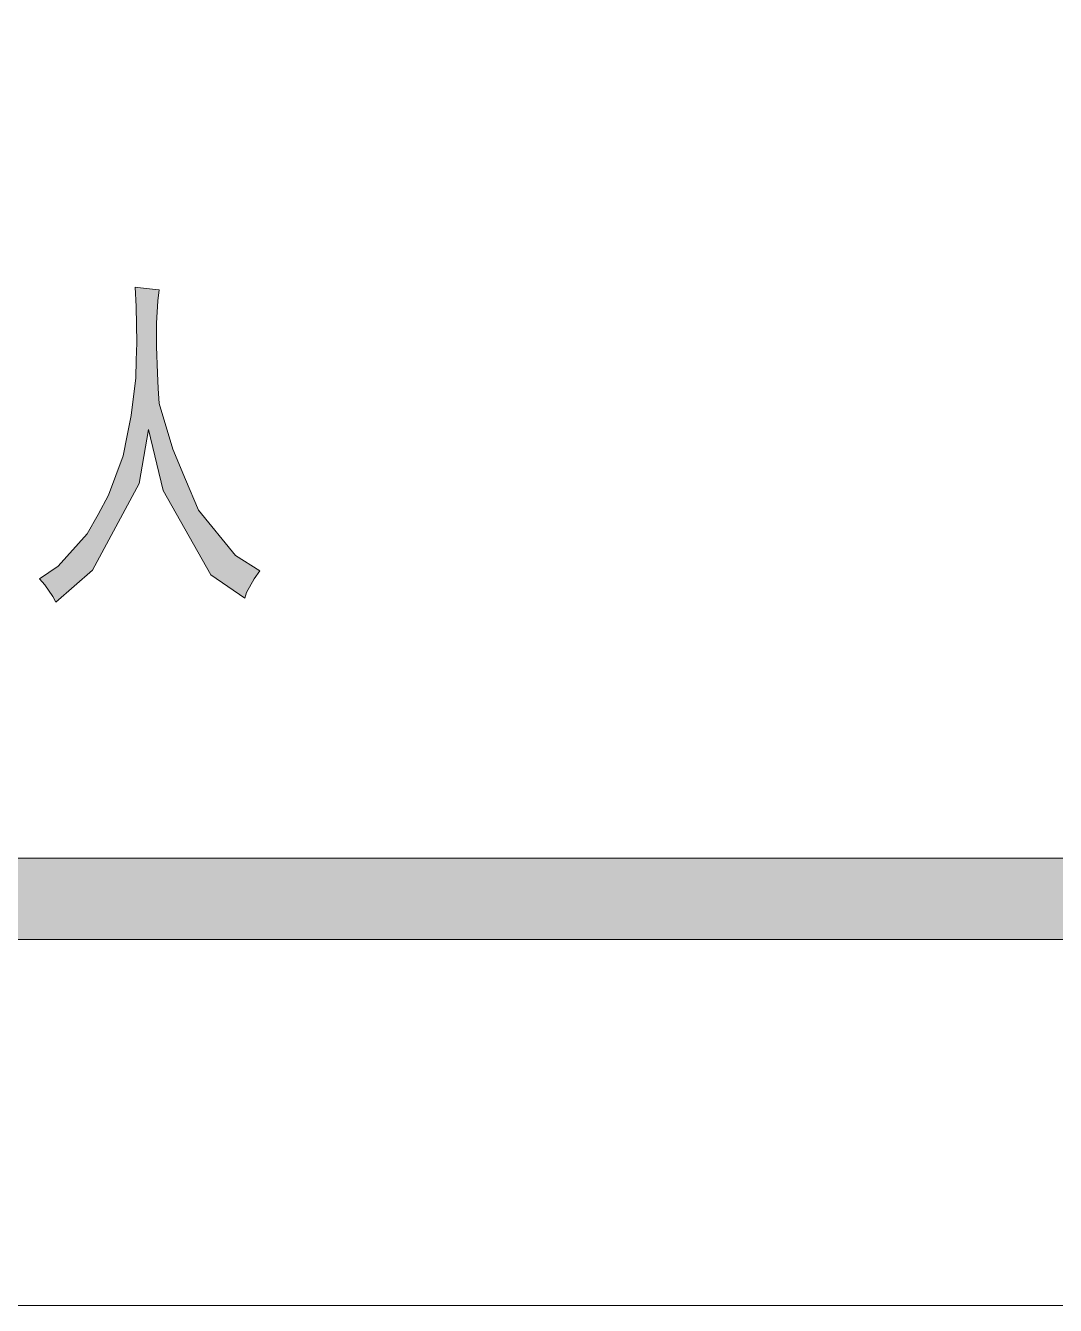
# Model space of a CAD drawing. Header units: millimetres. Extents: x 0 to 207, y 0 to 293.
# Drawn here: x 50.99 to 63.48, y 0 to 15.51 of the extents above; entities that cross this region are included whole.
import ezdxf

# ---------------------------------------------------------------- set-up
doc = ezdxf.new("R2010")
doc.units = ezdxf.units.MM

msp = doc.modelspace()

# ---------------------------------------------------------------- hatches: boundary and pattern name
h = msp.add_hatch(color=0)
h.dxf.hatch_style = 2
h.paths.add_polyline_path([(62.057139, 11.65225), (62.057139, 12.615333)])
h = msp.add_hatch(color=0)
h.dxf.hatch_style = 2
h.paths.add_polyline_path([(62.064194, 11.65225), (62.064194, 12.615333)])
h = msp.add_hatch(color=0)
h.dxf.hatch_style = 2
h.paths.add_polyline_path([(62.177083, 11.684), (62.177083, 12.615333)])
h = msp.add_hatch(color=0)
h.dxf.hatch_style = 2
h.paths.add_polyline_path([(62.184139, 11.684), (62.184139, 12.615333)])
h = msp.add_hatch(color=0)
h.dxf.hatch_style = 2
h.paths.add_polyline_path([(62.2935, 11.684), (62.2935, 12.618861)])
h = msp.add_hatch(color=0)
h.dxf.hatch_style = 2
h.paths.add_polyline_path([(62.300556, 11.684), (62.300556, 12.618861)])
h = msp.add_hatch(color=0)
h.dxf.hatch_style = 2
h.paths.add_polyline_path([(62.328778, 11.684), (62.328778, 12.611806)])
h = msp.add_hatch(color=0)
h.dxf.hatch_style = 2
h.paths.add_polyline_path([(62.332306, 11.684), (62.332306, 12.611806)])
h = msp.add_hatch(color=0)
h.dxf.hatch_style = 2
h.paths.add_polyline_path([(62.339361, 11.39825), (62.339361, 12.608278)])
h = msp.add_hatch(color=0)
h.dxf.hatch_style = 2
h.paths.add_polyline_path([(63.327139, 11.613444), (63.327139, 12.6365)])
h = msp.add_hatch(color=0)
h.dxf.hatch_style = 2
h.paths.add_polyline_path([(63.327139, 12.340167), (63.327139, 12.629444)])
h = msp.add_hatch(color=0)
h.dxf.hatch_style = 2
h.paths.add_polyline_path([(63.327139, 11.606389), (63.327139, 12.629444)])
h = msp.add_hatch(color=0)
h.dxf.hatch_style = 2
h.paths.add_polyline_path([(63.337722, 11.641667), (63.337722, 12.671778)])
h = msp.add_hatch(color=0)
h.dxf.hatch_style = 2
h.paths.add_polyline_path([(63.337722, 11.638139), (63.337722, 12.664722)])
h = msp.add_hatch(color=0)
h.dxf.hatch_style = 2
h.paths.add_polyline_path([(63.369472, 11.687528), (63.369472, 12.685889)])
h = msp.add_hatch(color=0)
h.dxf.hatch_style = 2
h.paths.add_polyline_path([(63.369472, 11.691056), (63.369472, 12.685889)])
h = msp.add_hatch(color=0)
h.dxf.hatch_style = 2
h.paths.add_polyline_path([(63.369472, 11.691056), (63.369472, 12.685889)])
h = msp.add_hatch(color=0)
h.dxf.hatch_style = 2
h.paths.add_polyline_path([(63.373, 11.694583), (63.373, 12.685889)])
h = msp.add_hatch(color=0)
h.dxf.hatch_style = 2
h.paths.add_polyline_path([(63.408278, 11.754556), (63.408278, 12.696472)])
h = msp.add_hatch(color=0)
h.dxf.hatch_style = 2
h.paths.add_polyline_path([(63.411806, 11.754556), (63.411806, 12.696472)])
h = msp.add_hatch(color=0)
h.dxf.hatch_style = 2
h.paths.add_polyline_path([(63.411806, 11.754556), (63.411806, 12.696472)])
h = msp.add_hatch(color=0)
h.dxf.hatch_style = 2
h.paths.add_polyline_path([(63.415333, 11.758083), (63.415333, 12.7)])
h = msp.add_hatch(color=0)
h.dxf.hatch_style = 2
h.paths.add_polyline_path([(62.360528, 11.331222), (62.360528, 12.562417)])
h = msp.add_hatch(color=0)
h.dxf.hatch_style = 2
h.paths.add_polyline_path([(62.364056, 11.324167), (62.364056, 12.555361)])
h = msp.add_hatch(color=0)
h.dxf.hatch_style = 2
h.paths.add_polyline_path([(62.364056, 11.324167), (62.364056, 12.555361)])
h = msp.add_hatch(color=0)
h.dxf.hatch_style = 2
h.paths.add_polyline_path([(62.364056, 11.324167), (62.364056, 12.551833)])
h = msp.add_hatch(color=0)
h.dxf.hatch_style = 2
h.paths.add_polyline_path([(51.163361, 8.805333), (51.389139, 8.960556), (51.741917, 9.352139), (51.872444, 9.584972), (51.999444, 9.817806), (52.175833, 10.294056), (52.225222, 10.541), (52.274611, 10.784417), (52.331056, 11.2395), (52.334583, 11.454694), (52.341639, 11.666361), (52.334583, 12.107333), (52.324, 12.340167), (52.3875, 12.333111), (52.532139, 12.315472), (52.613278, 12.308417), (52.595639, 12.174361), (52.581528, 11.902722), (52.581528, 11.761611), (52.581528, 11.6205), (52.592111, 11.295944), (52.602694, 11.1125), (52.613278, 10.929056), (52.779083, 10.378722), (52.934306, 10.008306), (53.089528, 9.637889), (53.537556, 9.087556), (53.833889, 8.904111), (53.766861, 8.805333), (53.671611, 8.639528), (53.650444, 8.5725), (53.241222, 8.854722), (52.662667, 9.87425), (52.486278, 10.615083), (52.369861, 9.958917), (51.805417, 8.911167), (51.360917, 8.523111), (51.325639, 8.590139), (51.226861, 8.73125)])
h = msp.add_hatch(color=0)
h.dxf.hatch_style = 2
h.paths.add_polyline_path([(61.986583, 11.65225), (61.986583, 12.301361)])
h = msp.add_hatch(color=0)
h.dxf.hatch_style = 2
h.paths.add_polyline_path([(61.986583, 11.65225), (61.986583, 12.294306)])
h = msp.add_hatch(color=0)
h.dxf.hatch_style = 2
h.paths.add_polyline_path([(62.364056, 11.324167), (62.364056, 12.407194)])
h = msp.add_hatch(color=0)
h.dxf.hatch_style = 2
h.paths.add_polyline_path([(62.367583, 11.324167), (62.367583, 12.400139)])
h = msp.add_hatch(color=0)
h.dxf.hatch_style = 2
h.paths.add_polyline_path([(62.367583, 11.324167), (62.367583, 12.400139)])
h = msp.add_hatch(color=0)
h.dxf.hatch_style = 2
h.paths.add_polyline_path([(62.374639, 11.324167), (62.374639, 12.393083)])
h = msp.add_hatch(color=0)
h.dxf.hatch_style = 2
h.paths.add_polyline_path([(63.327139, 11.602861), (63.327139, 12.28725)])
h = msp.add_hatch(color=0)
h.dxf.hatch_style = 2
h.paths.add_polyline_path([(62.392278, 11.324167), (62.392278, 12.199056)])
h = msp.add_hatch(color=0)
h.dxf.hatch_style = 2
h.paths.add_polyline_path([(63.041389, 11.373556), (63.041389, 12.132028)])
h = msp.add_hatch(color=0)
h.dxf.hatch_style = 2
h.paths.add_polyline_path([(63.044917, 11.370028), (63.044917, 12.139083)])
h = msp.add_hatch(color=0)
h.dxf.hatch_style = 2
h.paths.add_polyline_path([(63.044917, 11.370028), (63.044917, 12.135556)])
h = msp.add_hatch(color=0)
h.dxf.hatch_style = 2
h.paths.add_polyline_path([(63.044917, 11.370028), (63.044917, 12.135556)])
h = msp.add_hatch(color=0)
h.dxf.hatch_style = 2
h.paths.add_polyline_path([(63.288333, 11.479389), (63.288333, 12.213167)])
h = msp.add_hatch(color=0)
h.dxf.hatch_style = 2
h.paths.add_polyline_path([(63.288333, 11.479389), (63.288333, 12.213167)])
h = msp.add_hatch(color=0)
h.dxf.hatch_style = 2
h.paths.add_polyline_path([(63.291861, 11.486444), (63.291861, 12.213167)])
h = msp.add_hatch(color=0)
h.dxf.hatch_style = 2
h.paths.add_polyline_path([(63.295389, 11.500556), (63.295389, 12.213167)])
h = msp.add_hatch(color=0)
h.dxf.hatch_style = 2
h.paths.add_polyline_path([(61.972472, 11.65225), (61.972472, 11.962694)])
h = msp.add_hatch(color=0)
h.dxf.hatch_style = 2
h.paths.add_polyline_path([(61.972472, 11.65225), (61.972472, 11.962694)])
h = msp.add_hatch(color=0)
h.dxf.hatch_style = 2
h.paths.add_polyline_path([(62.427556, 11.324167), (62.427556, 12.015611)])
h = msp.add_hatch(color=0)
h.dxf.hatch_style = 2
h.paths.add_polyline_path([(62.434611, 11.324167), (62.434611, 12.0015)])
h = msp.add_hatch(color=0)
h.dxf.hatch_style = 2
h.paths.add_polyline_path([(62.438139, 11.324167), (62.438139, 11.990917)])
h = msp.add_hatch(color=0)
h.dxf.hatch_style = 2
h.paths.add_polyline_path([(62.572194, 11.324167), (62.572194, 11.952111)])
h = msp.add_hatch(color=0)
h.dxf.hatch_style = 2
h.paths.add_polyline_path([(62.57925, 11.324167), (62.57925, 11.952111)])
h = msp.add_hatch(color=0)
h.dxf.hatch_style = 2
h.paths.add_polyline_path([(62.57925, 11.324167), (62.57925, 11.952111)])
h = msp.add_hatch(color=0)
h.dxf.hatch_style = 2
h.paths.add_polyline_path([(62.582778, 11.327694), (62.582778, 11.952111)])
h = msp.add_hatch(color=0)
h.dxf.hatch_style = 2
h.paths.add_polyline_path([(62.589833, 11.338278), (62.589833, 11.952111)])
h = msp.add_hatch(color=0)
h.dxf.hatch_style = 2
h.paths.add_polyline_path([(62.611, 11.362972), (62.611, 11.955639)])
h = msp.add_hatch(color=0)
h.dxf.hatch_style = 2
h.paths.add_polyline_path([(62.614528, 11.3665), (62.614528, 11.955639)])
h = msp.add_hatch(color=0)
h.dxf.hatch_style = 2
h.paths.add_polyline_path([(62.646278, 11.687528), (62.646278, 11.955639)])
h = msp.add_hatch(color=0)
h.dxf.hatch_style = 2
h.paths.add_polyline_path([(62.653333, 11.694583), (62.653333, 11.955639)])
h = msp.add_hatch(color=0)
h.dxf.hatch_style = 2
h.paths.add_polyline_path([(62.681556, 11.71575), (62.681556, 11.955639)])
h = msp.add_hatch(color=0)
h.dxf.hatch_style = 2
h.paths.add_polyline_path([(62.688611, 11.719278), (62.688611, 11.955639)])
h = msp.add_hatch(color=0)
h.dxf.hatch_style = 2
h.paths.add_polyline_path([(62.738, 11.754556), (62.738, 11.955639)])
h = msp.add_hatch(color=0)
h.dxf.hatch_style = 2
h.paths.add_polyline_path([(62.741528, 11.754556), (62.741528, 11.955639)])
h = msp.add_hatch(color=0)
h.dxf.hatch_style = 2
h.paths.add_polyline_path([(62.741528, 11.754556), (62.741528, 11.955639)])
h = msp.add_hatch(color=0)
h.dxf.hatch_style = 2
h.paths.add_polyline_path([(62.745056, 11.754556), (62.745056, 11.955639)])
h = msp.add_hatch(color=0)
h.dxf.hatch_style = 2
h.paths.add_polyline_path([(62.797972, 11.754556), (62.797972, 11.955639)])
h = msp.add_hatch(color=0)
h.dxf.hatch_style = 2
h.paths.add_polyline_path([(62.805028, 11.754556), (62.805028, 11.955639)])
h = msp.add_hatch(color=0)
h.dxf.hatch_style = 2
h.paths.add_polyline_path([(62.815611, 11.754556), (62.815611, 11.955639)])
h = msp.add_hatch(color=0)
h.dxf.hatch_style = 2
h.paths.add_polyline_path([(62.819139, 11.754556), (62.819139, 11.955639)])
h = msp.add_hatch(color=0)
h.dxf.hatch_style = 2
h.paths.add_polyline_path([(62.857944, 11.754556), (62.857944, 11.955639)])
h = msp.add_hatch(color=0)
h.dxf.hatch_style = 2
h.paths.add_polyline_path([(62.861472, 11.754556), (62.861472, 11.959167)])
h = msp.add_hatch(color=0)
h.dxf.hatch_style = 2
h.paths.add_polyline_path([(62.967306, 11.754556), (62.967306, 11.973278)])
h = msp.add_hatch(color=0)
h.dxf.hatch_style = 2
h.paths.add_polyline_path([(62.967306, 11.754556), (62.967306, 11.973278)])
h = msp.add_hatch(color=0)
h.dxf.hatch_style = 2
h.paths.add_polyline_path([(62.967306, 11.754556), (62.967306, 11.973278)])
h = msp.add_hatch(color=0)
h.dxf.hatch_style = 2
h.paths.add_polyline_path([(62.974361, 11.754556), (62.974361, 11.973278)])
h = msp.add_hatch(color=0)
h.dxf.hatch_style = 2
h.paths.add_polyline_path([(63.02375, 11.415889), (63.02375, 11.980333)])
h = msp.add_hatch(color=0)
h.dxf.hatch_style = 2
h.paths.add_polyline_path([(63.041389, 11.373556), (63.041389, 11.997972)])
h = msp.add_hatch(color=0)
h.dxf.hatch_style = 2
h.paths.add_polyline_path([(61.238694, 11.705167), (61.238694, 11.818056)])
h = msp.add_hatch(color=0)
h.dxf.hatch_style = 2
h.paths.add_polyline_path([(61.242222, 11.701639), (61.242222, 11.821583)])
h = msp.add_hatch(color=0)
h.dxf.hatch_style = 2
h.paths.add_polyline_path([(61.312778, 11.641667), (61.312778, 11.8745)])
h = msp.add_hatch(color=0)
h.dxf.hatch_style = 2
h.paths.add_polyline_path([(61.326889, 11.631083), (61.326889, 11.895667)])
h = msp.add_hatch(color=0)
h.dxf.hatch_style = 2
h.paths.add_polyline_path([(61.330417, 11.627556), (61.330417, 11.899194)])
h = msp.add_hatch(color=0)
h.dxf.hatch_style = 2
h.paths.add_polyline_path([(61.365694, 11.616972), (61.365694, 11.909778)])
h = msp.add_hatch(color=0)
h.dxf.hatch_style = 2
h.paths.add_polyline_path([(61.37275, 11.613444), (61.37275, 11.909778)])
h = msp.add_hatch(color=0)
h.dxf.hatch_style = 2
h.paths.add_polyline_path([(61.43625, 11.606389), (61.43625, 11.916833)])
h = msp.add_hatch(color=0)
h.dxf.hatch_style = 2
h.paths.add_polyline_path([(61.43625, 11.606389), (61.43625, 11.916833)])
h = msp.add_hatch(color=0)
h.dxf.hatch_style = 2
h.paths.add_polyline_path([(61.446833, 11.606389), (61.446833, 11.913306)])
h = msp.add_hatch(color=0)
h.dxf.hatch_style = 2
h.paths.add_polyline_path([(61.450361, 11.606389), (61.450361, 11.913306)])
h = msp.add_hatch(color=0)
h.dxf.hatch_style = 2
h.paths.add_polyline_path([(61.450361, 11.606389), (61.450361, 11.913306)])
h = msp.add_hatch(color=0)
h.dxf.hatch_style = 2
h.paths.add_polyline_path([(61.457417, 11.606389), (61.457417, 11.909778)])
h = msp.add_hatch(color=0)
h.dxf.hatch_style = 2
h.paths.add_polyline_path([(61.457417, 11.606389), (61.457417, 11.909778)])
h = msp.add_hatch(color=0)
h.dxf.hatch_style = 2
h.paths.add_polyline_path([(61.460944, 11.606389), (61.460944, 11.909778)])
h = msp.add_hatch(color=0)
h.dxf.hatch_style = 2
h.paths.add_polyline_path([(61.584417, 11.606389), (61.584417, 11.90625)])
h = msp.add_hatch(color=0)
h.dxf.hatch_style = 2
h.paths.add_polyline_path([(61.591472, 11.606389), (61.591472, 11.909778)])
h = msp.add_hatch(color=0)
h.dxf.hatch_style = 2
h.paths.add_polyline_path([(61.591472, 11.606389), (61.591472, 11.909778)])
h = msp.add_hatch(color=0)
h.dxf.hatch_style = 2
h.paths.add_polyline_path([(61.598528, 11.606389), (61.598528, 11.909778)])
h = msp.add_hatch(color=0)
h.dxf.hatch_style = 2
h.paths.add_polyline_path([(61.640861, 11.616972), (61.640861, 11.909778)])
h = msp.add_hatch(color=0)
h.dxf.hatch_style = 2
h.paths.add_polyline_path([(61.647917, 11.616972), (61.647917, 11.913306)])
h = msp.add_hatch(color=0)
h.dxf.hatch_style = 2
h.paths.add_polyline_path([(61.679667, 11.624028), (61.679667, 11.913306)])
h = msp.add_hatch(color=0)
h.dxf.hatch_style = 2
h.paths.add_polyline_path([(61.686722, 11.624028), (61.686722, 11.913306)])
h = msp.add_hatch(color=0)
h.dxf.hatch_style = 2
h.paths.add_polyline_path([(61.686722, 11.624028), (61.686722, 11.913306)])
h = msp.add_hatch(color=0)
h.dxf.hatch_style = 2
h.paths.add_polyline_path([(61.693778, 11.627556), (61.693778, 11.913306)])
h = msp.add_hatch(color=0)
h.dxf.hatch_style = 2
h.paths.add_polyline_path([(61.718472, 11.631083), (61.718472, 11.916833)])
h = msp.add_hatch(color=0)
h.dxf.hatch_style = 2
h.paths.add_polyline_path([(61.718472, 11.631083), (61.718472, 11.916833)])
h = msp.add_hatch(color=0)
h.dxf.hatch_style = 2
h.paths.add_polyline_path([(61.718472, 11.631083), (61.718472, 11.916833)])
h = msp.add_hatch(color=0)
h.dxf.hatch_style = 2
h.paths.add_polyline_path([(61.722, 11.634611), (61.722, 11.920361)])
h = msp.add_hatch(color=0)
h.dxf.hatch_style = 2
h.paths.add_polyline_path([(61.722, 11.634611), (61.722, 11.920361)])
h = msp.add_hatch(color=0)
h.dxf.hatch_style = 2
h.paths.add_polyline_path([(61.725528, 11.634611), (61.725528, 11.920361)])
h = msp.add_hatch(color=0)
h.dxf.hatch_style = 2
h.paths.add_polyline_path([(61.7855, 11.645194), (61.7855, 11.927417)])
h = msp.add_hatch(color=0)
h.dxf.hatch_style = 2
h.paths.add_polyline_path([(61.792556, 11.648722), (61.792556, 11.927417)])
h = msp.add_hatch(color=0)
h.dxf.hatch_style = 2
h.paths.add_polyline_path([(61.923083, 11.65225), (61.923083, 11.941528)])
h = msp.add_hatch(color=0)
h.dxf.hatch_style = 2
h.paths.add_polyline_path([(61.923083, 11.65225), (61.923083, 11.941528)])
h = msp.add_hatch(color=0)
h.dxf.hatch_style = 2
h.paths.add_polyline_path([(61.965417, 11.65225), (61.965417, 11.941528)])
h = msp.add_hatch(color=0)
h.dxf.hatch_style = 2
h.paths.add_polyline_path([(61.972472, 11.65225), (61.972472, 11.941528)])
h = msp.add_hatch(color=0)
h.dxf.hatch_style = 2
h.paths.add_polyline_path([(61.231639, 11.712222), (61.231639, 11.786306)])
h = msp.add_hatch(color=0)
h.dxf.hatch_style = 2
h.paths.add_polyline_path([(62.300556, 9.158111), (62.300556, 10.696222)])
h = msp.add_hatch(color=0)
h.dxf.hatch_style = 2
h.paths.add_polyline_path([(62.332306, 9.052278), (62.332306, 10.696222)])
h = msp.add_hatch(color=0)
h.dxf.hatch_style = 2
h.paths.add_polyline_path([(62.339361, 9.027583), (62.339361, 10.696222)])
h = msp.add_hatch(color=0)
h.dxf.hatch_style = 2
h.paths.add_polyline_path([(62.360528, 8.949972), (62.360528, 10.696222)])
h = msp.add_hatch(color=0)
h.dxf.hatch_style = 2
h.paths.add_polyline_path([(62.364056, 8.942917), (62.364056, 10.696222)])
h = msp.add_hatch(color=0)
h.dxf.hatch_style = 2
h.paths.add_polyline_path([(62.364056, 8.932333), (62.364056, 10.696222)])
h = msp.add_hatch(color=0)
h.dxf.hatch_style = 2
h.paths.add_polyline_path([(62.367583, 8.92175), (62.367583, 10.696222)])
h = msp.add_hatch(color=0)
h.dxf.hatch_style = 2
h.paths.add_polyline_path([(62.367583, 8.92175), (62.367583, 10.696222)])
h = msp.add_hatch(color=0)
h.dxf.hatch_style = 2
h.paths.add_polyline_path([(62.374639, 8.92175), (62.374639, 10.696222)])
h = msp.add_hatch(color=0)
h.dxf.hatch_style = 2
h.paths.add_polyline_path([(62.392278, 8.92175), (62.392278, 10.696222)])
h = msp.add_hatch(color=0)
h.dxf.hatch_style = 2
h.paths.add_polyline_path([(62.395806, 8.92175), (62.395806, 10.696222)])
h = msp.add_hatch(color=0)
h.dxf.hatch_style = 2
h.paths.add_polyline_path([(62.427556, 8.92175), (62.427556, 10.696222)])
h = msp.add_hatch(color=0)
h.dxf.hatch_style = 2
h.paths.add_polyline_path([(62.434611, 8.92175), (62.434611, 10.696222)])
h = msp.add_hatch(color=0)
h.dxf.hatch_style = 2
h.paths.add_polyline_path([(62.434611, 8.92175), (62.434611, 10.696222)])
h = msp.add_hatch(color=0)
h.dxf.hatch_style = 2
h.paths.add_polyline_path([(62.438139, 8.92175), (62.438139, 10.696222)])
h = msp.add_hatch(color=0)
h.dxf.hatch_style = 2
h.paths.add_polyline_path([(62.438139, 8.92175), (62.438139, 10.696222)])
h = msp.add_hatch(color=0)
h.dxf.hatch_style = 2
h.paths.add_polyline_path([(62.445194, 8.92175), (62.445194, 10.696222)])
h = msp.add_hatch(color=0)
h.dxf.hatch_style = 2
h.paths.add_polyline_path([(62.57925, 10.015361), (62.57925, 10.565694)])
h = msp.add_hatch(color=0)
h.dxf.hatch_style = 2
h.paths.add_polyline_path([(62.582778, 10.022417), (62.582778, 10.558639)])
h = msp.add_hatch(color=0)
h.dxf.hatch_style = 2
h.paths.add_polyline_path([(63.327139, 10.399889), (63.327139, 10.590389)])
h = msp.add_hatch(color=0)
h.dxf.hatch_style = 2
h.paths.add_polyline_path([(63.327139, 10.406944), (63.327139, 10.586861)])
h = msp.add_hatch(color=0)
h.dxf.hatch_style = 2
h.paths.add_polyline_path([(63.327139, 10.403417), (63.327139, 10.586861)])
h = msp.add_hatch(color=0)
h.dxf.hatch_style = 2
h.paths.add_polyline_path([(63.327139, 10.403417), (63.327139, 10.586861)])
h = msp.add_hatch(color=0)
h.dxf.hatch_style = 2
h.paths.add_polyline_path([(63.337722, 10.38225), (63.337722, 10.611556)])
h = msp.add_hatch(color=0)
h.dxf.hatch_style = 2
h.paths.add_polyline_path([(63.337722, 10.385778), (63.337722, 10.608028)])
h = msp.add_hatch(color=0)
h.dxf.hatch_style = 2
h.paths.add_polyline_path([(63.369472, 10.31875), (63.369472, 10.664472)])
h = msp.add_hatch(color=0)
h.dxf.hatch_style = 2
h.paths.add_polyline_path([(63.369472, 10.31875), (63.369472, 10.664472)])
h = msp.add_hatch(color=0)
h.dxf.hatch_style = 2
h.paths.add_polyline_path([(63.369472, 10.322278), (63.369472, 10.660944)])
h = msp.add_hatch(color=0)
h.dxf.hatch_style = 2
h.paths.add_polyline_path([(63.373, 10.31875), (63.373, 10.664472)])
h = msp.add_hatch(color=0)
h.dxf.hatch_style = 2
h.paths.add_polyline_path([(63.408278, 10.308167), (63.408278, 10.689167)])
h = msp.add_hatch(color=0)
h.dxf.hatch_style = 2
h.paths.add_polyline_path([(63.411806, 10.308167), (63.411806, 10.692694)])
h = msp.add_hatch(color=0)
h.dxf.hatch_style = 2
h.paths.add_polyline_path([(63.411806, 10.308167), (63.411806, 10.692694)])
h = msp.add_hatch(color=0)
h.dxf.hatch_style = 2
h.paths.add_polyline_path([(63.415333, 10.308167), (63.415333, 10.696222)])
h = msp.add_hatch(color=0)
h.dxf.hatch_style = 2
h.paths.add_polyline_path([(63.288333, 10.484556), (63.288333, 10.505722)])
h = msp.add_hatch(color=0)
h.dxf.hatch_style = 2
h.paths.add_polyline_path([(63.291861, 10.4775), (63.291861, 10.512778)])
h = msp.add_hatch(color=0)
h.dxf.hatch_style = 2
h.paths.add_polyline_path([(63.291861, 10.4775), (63.291861, 10.512778)])
h = msp.add_hatch(color=0)
h.dxf.hatch_style = 2
h.paths.add_polyline_path([(63.295389, 10.470444), (63.295389, 10.519833)])
h = msp.add_hatch(color=0)
h.dxf.hatch_style = 2
h.paths.add_polyline_path([(62.064194, 9.362722), (62.064194, 10.124722)])
h = msp.add_hatch(color=0)
h.dxf.hatch_style = 2
h.paths.add_polyline_path([(62.177083, 9.652), (62.177083, 10.124722)])
h = msp.add_hatch(color=0)
h.dxf.hatch_style = 2
h.paths.add_polyline_path([(62.184139, 9.659056), (62.184139, 10.124722)])
h = msp.add_hatch(color=0)
h.dxf.hatch_style = 2
h.paths.add_polyline_path([(62.611, 10.06475), (62.611, 10.219972)])
h = msp.add_hatch(color=0)
h.dxf.hatch_style = 2
h.paths.add_polyline_path([(61.231639, 9.708444), (61.231639, 9.990667)])
h = msp.add_hatch(color=0)
h.dxf.hatch_style = 2
h.paths.add_polyline_path([(61.238694, 9.704917), (61.238694, 9.990667)])
h = msp.add_hatch(color=0)
h.dxf.hatch_style = 2
h.paths.add_polyline_path([(61.238694, 9.704917), (61.238694, 9.990667)])
h = msp.add_hatch(color=0)
h.dxf.hatch_style = 2
h.paths.add_polyline_path([(61.242222, 9.704917), (61.242222, 9.987139)])
h = msp.add_hatch(color=0)
h.dxf.hatch_style = 2
h.paths.add_polyline_path([(61.312778, 9.701389), (61.312778, 9.958917)])
h = msp.add_hatch(color=0)
h.dxf.hatch_style = 2
h.paths.add_polyline_path([(61.316306, 9.701389), (61.316306, 9.958917)])
h = msp.add_hatch(color=0)
h.dxf.hatch_style = 2
h.paths.add_polyline_path([(61.326889, 9.697861), (61.326889, 9.955389)])
h = msp.add_hatch(color=0)
h.dxf.hatch_style = 2
h.paths.add_polyline_path([(61.330417, 9.697861), (61.330417, 9.951861)])
h = msp.add_hatch(color=0)
h.dxf.hatch_style = 2
h.paths.add_polyline_path([(61.365694, 9.697861), (61.365694, 9.93775)])
h = msp.add_hatch(color=0)
h.dxf.hatch_style = 2
h.paths.add_polyline_path([(61.37275, 9.694333), (61.37275, 9.934222)])
h = msp.add_hatch(color=0)
h.dxf.hatch_style = 2
h.paths.add_polyline_path([(61.972472, 9.151056), (61.972472, 10.022417)])
h = msp.add_hatch(color=0)
h.dxf.hatch_style = 2
h.paths.add_polyline_path([(61.972472, 9.147528), (61.972472, 10.018889)])
h = msp.add_hatch(color=0)
h.dxf.hatch_style = 2
h.paths.add_polyline_path([(61.986583, 9.168694), (61.986583, 10.054167)])
h = msp.add_hatch(color=0)
h.dxf.hatch_style = 2
h.paths.add_polyline_path([(61.986583, 9.168694), (61.986583, 10.054167)])
h = msp.add_hatch(color=0)
h.dxf.hatch_style = 2
h.paths.add_polyline_path([(61.43625, 9.690806), (61.43625, 9.909528)])
h = msp.add_hatch(color=0)
h.dxf.hatch_style = 2
h.paths.add_polyline_path([(61.43625, 9.690806), (61.43625, 9.909528)])
h = msp.add_hatch(color=0)
h.dxf.hatch_style = 2
h.paths.add_polyline_path([(61.450361, 9.338028), (61.450361, 9.902472)])
h = msp.add_hatch(color=0)
h.dxf.hatch_style = 2
h.paths.add_polyline_path([(61.457417, 9.249833), (61.457417, 9.902472)])
h = msp.add_hatch(color=0)
h.dxf.hatch_style = 2
h.paths.add_polyline_path([(61.457417, 9.249833), (61.457417, 9.902472)])
h = msp.add_hatch(color=0)
h.dxf.hatch_style = 2
h.paths.add_polyline_path([(61.460944, 9.242778), (61.460944, 9.902472)])
h = msp.add_hatch(color=0)
h.dxf.hatch_style = 2
h.paths.add_polyline_path([(61.584417, 8.480778), (61.584417, 9.849556)])
h = msp.add_hatch(color=0)
h.dxf.hatch_style = 2
h.paths.add_polyline_path([(61.591472, 8.480778), (61.591472, 9.8425)])
h = msp.add_hatch(color=0)
h.dxf.hatch_style = 2
h.paths.add_polyline_path([(61.591472, 8.480778), (61.591472, 9.8425)])
h = msp.add_hatch(color=0)
h.dxf.hatch_style = 2
h.paths.add_polyline_path([(61.598528, 8.480778), (61.598528, 9.838972)])
h = msp.add_hatch(color=0)
h.dxf.hatch_style = 2
h.paths.add_polyline_path([(61.640861, 8.480778), (61.640861, 9.807222)])
h = msp.add_hatch(color=0)
h.dxf.hatch_style = 2
h.paths.add_polyline_path([(61.647917, 8.480778), (61.647917, 9.800167)])
h = msp.add_hatch(color=0)
h.dxf.hatch_style = 2
h.paths.add_polyline_path([(61.923083, 9.084028), (61.923083, 9.884833)])
h = msp.add_hatch(color=0)
h.dxf.hatch_style = 2
h.paths.add_polyline_path([(61.923083, 9.084028), (61.923083, 9.884833)])
h = msp.add_hatch(color=0)
h.dxf.hatch_style = 2
h.paths.add_polyline_path([(62.572194, 8.999361), (62.572194, 9.81075)])
h = msp.add_hatch(color=0)
h.dxf.hatch_style = 2
h.paths.add_polyline_path([(62.57925, 9.006417), (62.57925, 9.779)])
h = msp.add_hatch(color=0)
h.dxf.hatch_style = 2
h.paths.add_polyline_path([(62.797972, 9.235722), (62.797972, 9.821333)])
h = msp.add_hatch(color=0)
h.dxf.hatch_style = 2
h.paths.add_polyline_path([(62.805028, 9.23925), (62.805028, 9.828389)])
h = msp.add_hatch(color=0)
h.dxf.hatch_style = 2
h.paths.add_polyline_path([(62.815611, 9.246306), (62.815611, 9.828389)])
h = msp.add_hatch(color=0)
h.dxf.hatch_style = 2
h.paths.add_polyline_path([(62.819139, 9.246306), (62.819139, 9.828389)])
h = msp.add_hatch(color=0)
h.dxf.hatch_style = 2
h.paths.add_polyline_path([(62.857944, 9.274528), (62.857944, 9.835444)])
h = msp.add_hatch(color=0)
h.dxf.hatch_style = 2
h.paths.add_polyline_path([(62.861472, 9.274528), (62.861472, 9.835444)])
h = msp.add_hatch(color=0)
h.dxf.hatch_style = 2
h.paths.add_polyline_path([(62.967306, 9.274528), (62.967306, 9.853083)])
h = msp.add_hatch(color=0)
h.dxf.hatch_style = 2
h.paths.add_polyline_path([(62.967306, 9.274528), (62.967306, 9.849556)])
h = msp.add_hatch(color=0)
h.dxf.hatch_style = 2
h.paths.add_polyline_path([(62.967306, 9.274528), (62.967306, 9.849556)])
h = msp.add_hatch(color=0)
h.dxf.hatch_style = 2
h.paths.add_polyline_path([(63.408278, 9.3345), (63.408278, 9.849556)])
h = msp.add_hatch(color=0)
h.dxf.hatch_style = 2
h.paths.add_polyline_path([(63.411806, 9.3345), (63.411806, 9.853083)])
h = msp.add_hatch(color=0)
h.dxf.hatch_style = 2
h.paths.add_polyline_path([(63.411806, 9.3345), (63.411806, 9.853083)])
h = msp.add_hatch(color=0)
h.dxf.hatch_style = 2
h.paths.add_polyline_path([(63.415333, 9.3345), (63.415333, 9.856611)])
h = msp.add_hatch(color=0)
h.dxf.hatch_style = 2
h.paths.add_polyline_path([(61.43625, 9.482667), (61.43625, 9.690806)])
h = msp.add_hatch(color=0)
h.dxf.hatch_style = 2
h.paths.add_polyline_path([(61.686722, 8.621889), (61.686722, 9.768417)])
h = msp.add_hatch(color=0)
h.dxf.hatch_style = 2
h.paths.add_polyline_path([(61.718472, 9.084028), (61.718472, 9.644944)])
h = msp.add_hatch(color=0)
h.dxf.hatch_style = 2
h.paths.add_polyline_path([(61.718472, 9.084028), (61.718472, 9.637889)])
h = msp.add_hatch(color=0)
h.dxf.hatch_style = 2
h.paths.add_polyline_path([(61.718472, 9.084028), (61.718472, 9.637889)])
h = msp.add_hatch(color=0)
h.dxf.hatch_style = 2
h.paths.add_polyline_path([(62.738, 9.126361), (62.738, 9.729611)])
h = msp.add_hatch(color=0)
h.dxf.hatch_style = 2
h.paths.add_polyline_path([(62.741528, 9.129889), (62.741528, 9.736667)])
h = msp.add_hatch(color=0)
h.dxf.hatch_style = 2
h.paths.add_polyline_path([(62.741528, 9.129889), (62.741528, 9.736667)])
h = msp.add_hatch(color=0)
h.dxf.hatch_style = 2
h.paths.add_polyline_path([(62.745056, 9.136944), (62.745056, 9.743722)])
h = msp.add_hatch(color=0)
h.dxf.hatch_style = 2
h.paths.add_polyline_path([(63.034333, 9.203972), (63.034333, 9.701389)])
h = msp.add_hatch(color=0)
h.dxf.hatch_style = 2
h.paths.add_polyline_path([(63.041389, 9.203972), (63.041389, 9.687278)])
h = msp.add_hatch(color=0)
h.dxf.hatch_style = 2
h.paths.add_polyline_path([(63.044917, 9.203972), (63.044917, 9.68375)])
h = msp.add_hatch(color=0)
h.dxf.hatch_style = 2
h.paths.add_polyline_path([(63.044917, 9.203972), (63.044917, 9.68375)])
h = msp.add_hatch(color=0)
h.dxf.hatch_style = 2
h.paths.add_polyline_path([(63.044917, 9.203972), (63.044917, 9.68375)])
h = msp.add_hatch(color=0)
h.dxf.hatch_style = 2
h.paths.add_polyline_path([(63.337722, 9.221611), (63.337722, 9.634361)])
h = msp.add_hatch(color=0)
h.dxf.hatch_style = 2
h.paths.add_polyline_path([(63.337722, 9.218083), (63.337722, 9.630833)])
h = msp.add_hatch(color=0)
h.dxf.hatch_style = 2
h.paths.add_polyline_path([(63.369472, 9.285111), (63.369472, 9.733139)])
h = msp.add_hatch(color=0)
h.dxf.hatch_style = 2
h.paths.add_polyline_path([(63.369472, 9.3345), (63.369472, 9.733139)])
h = msp.add_hatch(color=0)
h.dxf.hatch_style = 2
h.paths.add_polyline_path([(63.369472, 9.281583), (63.369472, 9.726083)])
h = msp.add_hatch(color=0)
h.dxf.hatch_style = 2
h.paths.add_polyline_path([(63.373, 9.3345), (63.373, 9.736667)])
h = msp.add_hatch(color=0)
h.dxf.hatch_style = 2
h.paths.add_polyline_path([(63.284806, 9.203972), (63.284806, 9.49325)])
h = msp.add_hatch(color=0)
h.dxf.hatch_style = 2
h.paths.add_polyline_path([(63.288333, 9.203972), (63.288333, 9.49325)])
h = msp.add_hatch(color=0)
h.dxf.hatch_style = 2
h.paths.add_polyline_path([(63.288333, 9.203972), (63.288333, 9.49325)])
h = msp.add_hatch(color=0)
h.dxf.hatch_style = 2
h.paths.add_polyline_path([(63.291861, 9.203972), (63.291861, 9.49325)])
h = msp.add_hatch(color=0)
h.dxf.hatch_style = 2
h.paths.add_polyline_path([(63.291861, 9.203972), (63.291861, 9.49325)])
h = msp.add_hatch(color=0)
h.dxf.hatch_style = 2
h.paths.add_polyline_path([(63.327139, 9.203972), (63.327139, 9.606139)])
h = msp.add_hatch(color=0)
h.dxf.hatch_style = 2
h.paths.add_polyline_path([(63.327139, 9.203972), (63.327139, 9.602611)])
h = msp.add_hatch(color=0)
h.dxf.hatch_style = 2
h.paths.add_polyline_path([(63.327139, 9.203972), (63.327139, 9.602611)])
h = msp.add_hatch(color=0)
h.dxf.hatch_style = 2
h.paths.add_polyline_path([(63.327139, 9.203972), (63.327139, 9.599083)])
h = msp.add_hatch(color=0)
h.dxf.hatch_style = 2
h.paths.add_polyline_path([(61.722, 9.084028), (61.722, 9.454444)])
h = msp.add_hatch(color=0)
h.dxf.hatch_style = 2
h.paths.add_polyline_path([(61.725528, 9.084028), (61.725528, 9.454444)])
h = msp.add_hatch(color=0)
h.dxf.hatch_style = 2
h.paths.add_polyline_path([(61.7855, 9.084028), (61.7855, 9.440333)])
h = msp.add_hatch(color=0)
h.dxf.hatch_style = 2
h.paths.add_polyline_path([(61.792556, 9.084028), (61.792556, 9.440333)])
h = msp.add_hatch(color=0)
h.dxf.hatch_style = 2
h.paths.add_polyline_path([(62.611, 9.034639), (62.611, 9.327444)])
h = msp.add_hatch(color=0)
h.dxf.hatch_style = 2
h.paths.add_polyline_path([(62.614528, 9.038167), (62.614528, 9.330972)])
h = msp.add_hatch(color=0)
h.dxf.hatch_style = 2
h.paths.add_polyline_path([(62.646278, 9.066389), (62.646278, 9.373306)])
h = msp.add_hatch(color=0)
h.dxf.hatch_style = 2
h.paths.add_polyline_path([(62.681556, 9.091083), (62.681556, 9.419167)])
h = msp.add_hatch(color=0)
h.dxf.hatch_style = 2
h.paths.add_polyline_path([(62.688611, 9.094611), (62.688611, 9.426222)])
h = msp.add_hatch(color=0)
h.dxf.hatch_style = 2
h.paths.add_polyline_path([(61.457417, 8.480778), (61.457417, 9.228667)])
h = msp.add_hatch(color=0)
h.dxf.hatch_style = 2
h.paths.add_polyline_path([(62.582778, 9.009944), (62.582778, 9.292167)])
h = msp.add_hatch(color=0)
h.dxf.hatch_style = 2
h.paths.add_polyline_path([(62.589833, 9.017), (62.589833, 9.299222)])
h = msp.add_hatch(color=0)
h.dxf.hatch_style = 2
h.paths.add_polyline_path([(61.43625, 8.480778), (61.43625, 9.062861)])
h = msp.add_hatch(color=0)
h.dxf.hatch_style = 2
h.paths.add_polyline_path([(61.43625, 8.480778), (61.43625, 9.062861)])
h = msp.add_hatch(color=0)
h.dxf.hatch_style = 2
h.paths.add_polyline_path([(61.446833, 8.480778), (61.446833, 9.087556)])
h = msp.add_hatch(color=0)
h.dxf.hatch_style = 2
h.paths.add_polyline_path([(61.450361, 8.480778), (61.450361, 9.094611)])
h = msp.add_hatch(color=0)
h.dxf.hatch_style = 2
h.paths.add_polyline_path([(61.450361, 8.480778), (61.450361, 9.094611)])
h = msp.add_hatch(color=0)
h.dxf.hatch_style = 2
h.paths.add_polyline_path([(61.718472, 8.738306), (61.718472, 9.084028)])
h = msp.add_hatch(color=0)
h.dxf.hatch_style = 2
h.paths.add_polyline_path([(61.722, 8.759472), (61.722, 9.017)])
h = msp.add_hatch(color=0)
h.dxf.hatch_style = 2
h.paths.add_polyline_path([(61.326889, 8.583083), (61.326889, 8.8265)])
h = msp.add_hatch(color=0)
h.dxf.hatch_style = 2
h.paths.add_polyline_path([(24.140583, 4.434417), (25.124833, 5.418667), (201.499611, 5.418667), (202.483861, 4.434417)])

# ---------------------------------------------------------------- linework, layer by layer
at = {"color": 0, "lineweight": 0}
for points in [[(0, 0), (206.918278, 0), (206.918278, 292.643278), (0, 292.643278)], [(51.163361, 8.805333), (51.389139, 8.960556), (51.741917, 9.352139), (51.872444, 9.584972), (51.999444, 9.817806), (52.175833, 10.294056), (52.225222, 10.541), (52.274611, 10.784417), (52.331056, 11.2395), (52.334583, 11.454694), (52.341639, 11.666361), (52.334583, 12.107333), (52.324, 12.340167), (52.3875, 12.333111), (52.532139, 12.315472), (52.613278, 12.308417), (52.595639, 12.174361), (52.581528, 11.902722), (52.581528, 11.761611), (52.581528, 11.6205), (52.592111, 11.295944), (52.602694, 11.1125), (52.613278, 10.929056), (52.779083, 10.378722), (52.934306, 10.008306), (53.089528, 9.637889), (53.537556, 9.087556), (53.833889, 8.904111), (53.766861, 8.805333), (53.671611, 8.639528), (53.650444, 8.5725), (53.241222, 8.854722), (52.662667, 9.87425), (52.486278, 10.615083), (52.369861, 9.958917), (51.805417, 8.911167), (51.360917, 8.523111), (51.325639, 8.590139), (51.226861, 8.73125)], [(24.140583, 4.434417), (25.124833, 5.418667), (201.499611, 5.418667), (202.483861, 4.434417)]]:
    msp.add_lwpolyline(points, close=True, dxfattribs=at)

doc.saveas('drawing.dxf')
